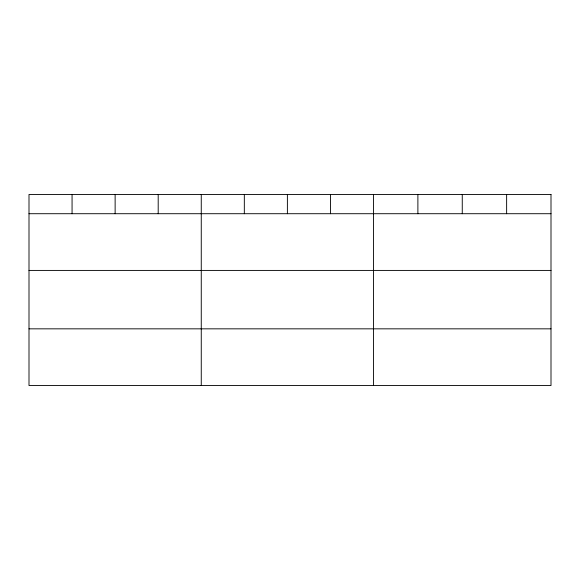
<?xml version="1.0" encoding="UTF-8"?>
<svg xmlns="http://www.w3.org/2000/svg" width="580" height="580" viewBox="0 0 580 580"><rect width="100%" height="100%" fill="white"/><g stroke="black" fill="none" stroke-linecap="round" stroke-linejoin="round"><path stroke-width="0.87" d="M29 213.715L551 213.715M29 270.418L551 270.418M29 328.838L551 328.838M506.63 194.467L506.63 213.715M462.26 194.467L462.26 213.715M417.89 194.467L417.89 213.715M373.52 194.467L373.52 385.533M330.455 194.467L330.455 213.715M287.39 194.467L287.39 213.715M244.325 194.467L244.325 213.715M201.26 194.467L201.26 385.533M158.195 194.467L158.195 213.715M115.13 194.467L115.13 213.715M72.065 194.467L72.065 213.715M551 194.467L29 194.467L29 385.533L551 385.533L551 194.467"/></g></svg>
